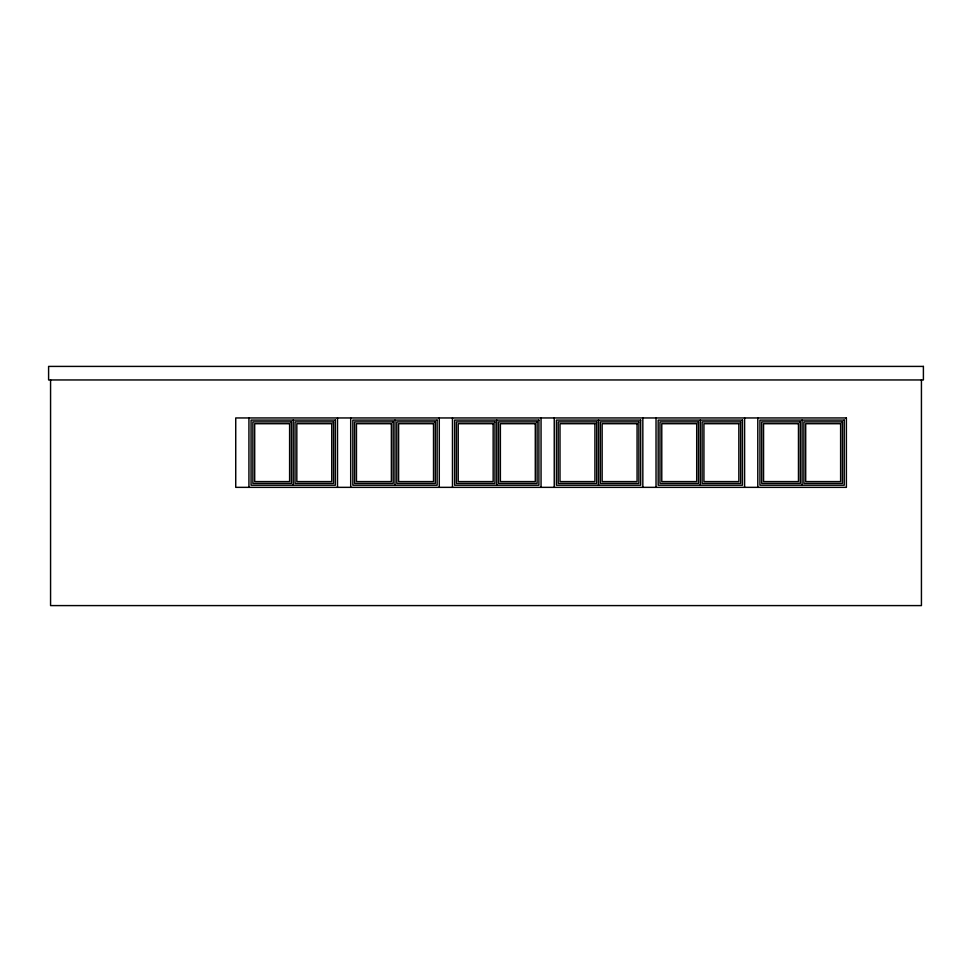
<?xml version="1.0" encoding="UTF-8"?>
<svg xmlns="http://www.w3.org/2000/svg" width="972" height="972" viewBox="0 0 972 972"><rect width="100%" height="100%" fill="white"/><g stroke="black" fill="none" stroke-linecap="round" stroke-linejoin="round"><path stroke-width="1.46" d="M921.432 379.955L921.432 605.592L50.568 605.592L50.568 379.955M802.082 420.098L802.082 485.21M757.796 417.948L757.796 487.349M744.601 417.948L744.601 487.349M700.314 420.098L700.314 485.21M656.027 417.948L656.027 487.349M642.832 417.948L642.832 487.349M598.533 420.098L598.533 485.21M554.247 417.948L554.247 487.349M541.052 417.948L541.052 487.349M496.765 420.098L496.765 485.21M452.478 417.948L452.478 487.349M439.283 417.948L439.283 487.349M394.984 420.098L394.984 485.21M350.698 417.948L350.698 487.349M337.503 417.948L337.503 487.349M293.216 420.098L293.216 485.21M248.929 417.948L248.929 487.349M923.4 366.408L48.6 366.408L48.6 379.955L923.4 379.955L923.4 366.408M846.381 417.948L235.734 417.948L235.734 487.349L846.381 487.349L846.381 417.948M335.352 420.098L251.068 420.098L251.068 485.21L335.352 485.21L335.352 420.098M437.133 420.098L352.848 420.098L352.848 485.21L437.133 485.21L437.133 420.098M538.901 420.098L454.617 420.098L454.617 485.21L538.901 485.21L538.901 420.098M640.682 420.098L556.397 420.098L556.397 485.21L640.682 485.21L640.682 420.098M742.45 420.098L658.166 420.098L658.166 485.21L742.45 485.21L742.45 420.098M844.231 420.098L759.946 420.098L759.946 485.21L844.231 485.21L844.231 420.098M291.406 421.897L252.878 421.897L252.878 483.4L291.406 483.4L291.406 421.897M333.554 421.897L295.026 421.897L295.026 483.4L333.554 483.4L333.554 421.897M393.186 421.897L354.646 421.897L354.646 483.4L393.186 483.4L393.186 421.897M435.322 421.897L396.795 421.897L396.795 483.4L435.322 483.4L435.322 421.897M494.955 421.897L456.427 421.897L456.427 483.4L494.955 483.4L494.955 421.897M537.103 421.897L498.563 421.897L498.563 483.4L537.103 483.4L537.103 421.897M596.735 421.897L558.195 421.897L558.195 483.4L596.735 483.4L596.735 421.897M638.871 421.897L600.344 421.897L600.344 483.4L638.871 483.4L638.871 421.897M698.504 421.897L659.976 421.897L659.976 483.4L698.504 483.4L698.504 421.897M740.652 421.897L702.112 421.897L702.112 483.4L740.652 483.4L740.652 421.897M800.284 421.897L761.744 421.897L761.744 483.4L800.284 483.4L800.284 421.897M842.42 421.897L803.893 421.897L803.893 483.4L842.42 483.4L842.42 421.897M289.607 423.707L254.688 423.707L254.688 481.59L289.607 481.59L289.607 423.707M331.744 423.707L296.825 423.707L296.825 481.59L331.744 481.59L331.744 423.707M391.376 423.707L356.457 423.707L356.457 481.59L391.376 481.59L391.376 423.707M433.524 423.707L398.605 423.707L398.605 481.59L433.524 481.59L433.524 423.707M493.156 423.707L458.225 423.707L458.225 481.59L493.156 481.59L493.156 423.707M535.293 423.707L500.373 423.707L500.373 481.59L535.293 481.59L535.293 423.707M594.925 423.707L560.006 423.707L560.006 481.59L594.925 481.59L594.925 423.707M637.073 423.707L602.142 423.707L602.142 481.59L637.073 481.59L637.073 423.707M696.705 423.707L661.774 423.707L661.774 481.59L696.705 481.59L696.705 423.707M738.842 423.707L703.922 423.707L703.922 481.59L738.842 481.59L738.842 423.707M798.474 423.707L763.555 423.707L763.555 481.59L798.474 481.59L798.474 423.707M840.622 423.707L805.691 423.707L805.691 481.59L840.622 481.59L840.622 423.707"/></g></svg>
